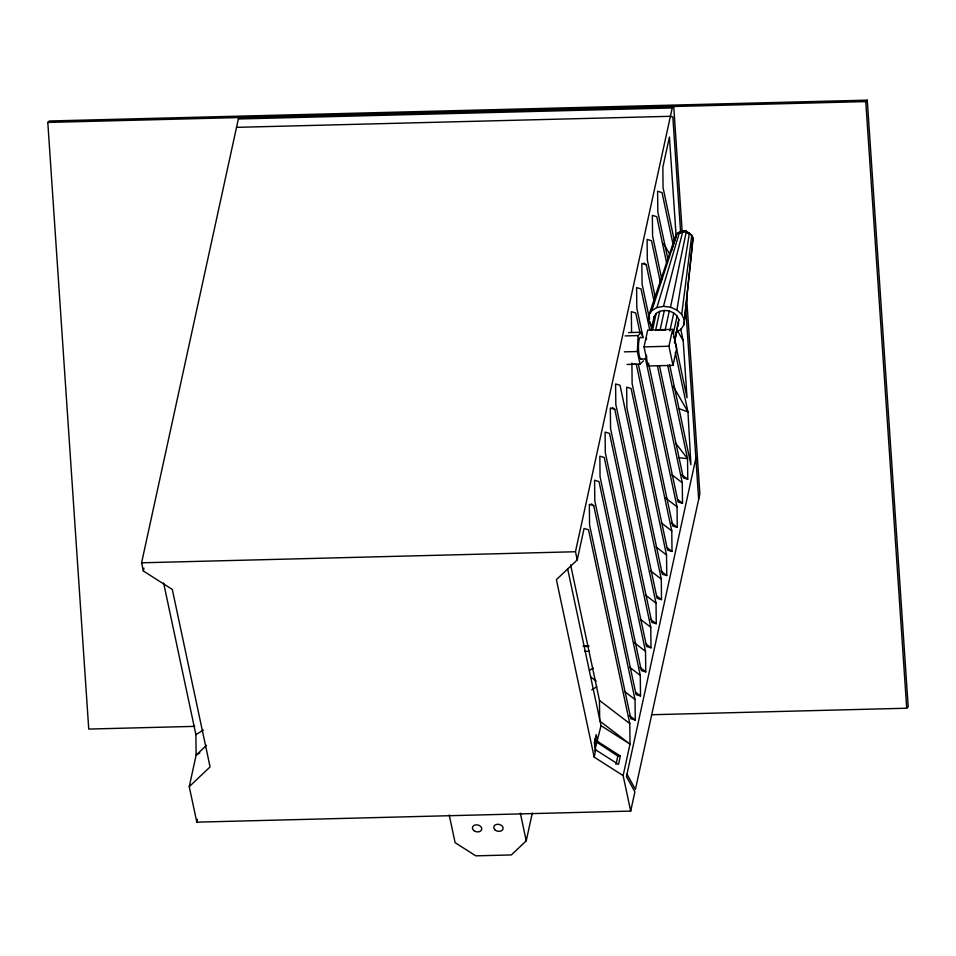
<?xml version="1.0" encoding="UTF-8"?>
<svg xmlns="http://www.w3.org/2000/svg" width="956" height="956" viewBox="0 0 956 956"><rect width="100%" height="100%" fill="white"/><g stroke="black" fill="none" stroke-linecap="round" stroke-linejoin="round"><path stroke-width="1.43" d="M651.084 325.637L648.622 320.451L648.861 315.193L675.653 235.762L677.075 233.539L679.597 232.021L685.822 230.886L691.762 235.355L692.969 237.901L692.849 240.47L683.934 324.801L681.03 329.33L675.892 332.437M653.952 320.32L654.119 316.639L656.163 313.472C663.273 307.701 675.964 310.748 678.844 319.686L674.482 342.63L678.844 319.686M683.934 324.801L692.969 237.901M627.04 364.463L640.042 364.128L637.353 351.521L638.118 335.58L641.56 332.258L642.755 337.862M684.185 319.543L681.712 314.357L691.762 235.355L685.822 230.886L679.597 232.021L656.903 307.557L651.765 310.664L648.861 315.193M681.712 314.357L676.92 310.031L689.407 233.228L686.277 231.842L682.823 231.424L663.488 306.35L656.903 307.557M676.92 310.031L670.515 307.211L686.277 231.842L685.822 230.886L683.325 231.651M695.872 458.199L626.455 776.571L634.892 791.831L630.697 811.094L196.816 822.148L189.252 786.657L210.081 766.915L172.307 589.458L143.34 570.983L141.596 562.797L238.355 118.974L239.848 117.54M143.34 570.983L143.962 568.115M189.252 786.657L196.123 755.168L195.896 734.614L163.631 583.04M196.816 822.148L197.45 819.244M630.697 811.094L623.133 775.603L594.178 757.128L556.392 579.671L577.221 559.929L575.476 551.743L672.235 107.932L673.729 106.486L682.166 231.627M577.221 559.929L584.08 528.453L588.502 529.744L629.777 723.572L630.004 744.127L623.133 775.603M449.2 814.918L455.104 842.654L475.789 855.847L511.352 854.939L526.23 840.838L532.277 813.138M644.045 346.885L647.714 330.035L672.606 329.39L676.681 348.51L673 365.359L648.108 365.993L644.045 346.885L668.937 346.251L672.606 329.39M651.12 330.394L654.119 316.639M651.849 329.951L652.446 327.203M652.554 329.987L656.163 313.472M655.553 330.561L659.76 311.298M648.108 365.993L648.718 363.184M656.712 330.346L660.166 329.712L664.36 310.449M669.284 311.047L665.077 330.322L660.166 329.712M669.857 330.907L673.765 313.018M673.215 333.943L677.123 316.054M594.584 747.138L595.803 741.521L595.23 738.785M595.002 749.492L601.037 725.652L567.589 568.569M594.178 757.128L595.743 749.898L594.297 743.075L596.138 734.65L597.584 741.474L620.348 755.993L618.508 764.418L595.743 749.898L594.692 750.902M615.987 764.489L617.827 756.053L595.803 741.521L597.584 741.474M651.765 310.664L677.075 233.539L680.827 232.404M648.622 320.451L649.542 317.619M671.351 251.081L675.534 238.343M677.314 325.482L678.676 323.367M194.713 726.369L88.741 729.07L47.8 122.428L49.294 120.994L867.259 100.153L908.2 706.795L906.706 708.229L651.466 714.741M47.8 122.428L865.766 101.599L867.259 100.153M640.042 364.128L643.484 360.806M206.532 745.298L196.123 755.168L199.828 752.898M195.896 734.614L203.317 730.073M589.482 670.383L593.258 668.077M591.764 689.85L596.795 686.778M683.289 232.105L685.822 230.886L688.894 233.897M238.355 118.974L672.235 107.932M236.538 127.351L670.419 116.297L672.845 117.002L680.684 233.216M628.558 332.592L641.56 332.258M625.116 335.915L638.118 335.58M624.352 351.856L637.353 351.521M640.914 359.098L646.615 358.954M141.596 562.797L575.476 551.743M582.993 645.957L588.884 645.802M584.307 646.567L588.777 646.447M584.749 651.335L589.219 651.227M617.827 756.053L620.348 755.993M678.748 457.757L687.543 458.641L687.758 479.195L683.337 477.916L659.449 365.694M663.488 306.35L670.515 307.211M635.25 720.035L630.829 718.757L589.553 524.928L589.338 504.362L593.76 505.652L635.023 699.481L635.25 720.035L629.418 715.578M654.334 302.705L646.268 264.812L641.846 263.521L642.073 284.075L649.518 319.053M634.115 363.722L636.326 364.367L671.781 530.891L672.008 551.445L667.587 550.166L632.131 383.631L631.904 363.077M614.768 409.311L610.334 408.021L610.561 428.575L651.837 622.416L656.258 623.694L656.031 603.14L614.768 409.311L612.438 407.531M657.465 366.136L682.285 482.732L682.512 503.286L678.091 501.996L648.921 365.001M645.384 358.153L677.039 506.811L677.266 527.365L672.833 526.075L638.393 364.308M666.762 575.536L662.329 574.245L626.873 407.71L626.658 387.156L631.08 388.447L666.535 554.982L666.762 575.536L660.931 571.079M661.504 599.615L657.083 598.325L615.819 404.496L615.592 383.942L620.014 385.232L661.289 579.061L661.504 599.615L656.844 596.054M651 647.786L646.579 646.495L605.315 452.666L605.088 432.112L609.51 433.391L650.785 627.232L651 647.786L646.34 644.213M645.754 671.865L641.333 670.574L600.057 476.745L599.842 456.191L604.264 457.482L645.527 651.311L645.754 671.865L639.923 667.408M640.508 695.944L636.075 694.665L594.811 500.825L594.584 480.27L599.006 481.561L640.281 675.39L640.508 695.944L635.836 692.383M678.509 408.487L687.973 411.928L690.913 464.747L669.582 364.547M601.037 725.652L630.004 744.127L599.687 720.955L599.46 700.401L570.601 564.865M681.748 474.785L687.758 479.195M643.938 263.031L646.268 264.812M671.793 474.702L682.285 482.732M677.852 499.713L682.512 503.286M665.376 497.897L677.039 506.811M671.435 522.908L677.266 527.365M661.289 522.872L671.781 530.891M667.348 547.884L672.008 551.445M656.043 546.952L666.535 554.982M591.429 503.86L593.76 505.652M650.785 571.043L661.289 579.061M645.539 595.122L656.031 603.14M650.427 619.237L656.258 623.694M640.293 619.201L650.785 627.232M633.876 642.396L645.527 651.311M629.789 667.372L640.281 675.39M624.531 691.451L635.023 699.481M590.641 676.884L596.15 681.09M599.46 700.401L629.777 723.572M675.832 443.405L687.543 458.641L667.682 365.371M685.822 230.886L687.579 233.288M663.679 243.661L669.547 253.914M677.302 330.406L683.182 340.659L687.029 397.756L674.613 339.428M673.299 386.344L687.973 411.928L675.306 352.441M626.981 774.157L635.417 789.417L699.864 493.834L686.599 297.185M673.49 336.524L674.649 338.95M674.35 240.697L663.07 187.746L662.855 167.192L669.427 136.995L676.203 237.315M673.12 244.676L662.03 192.562L657.597 191.272L657.824 211.826L668.017 259.685M666.714 263.33L656.772 216.642L652.351 215.363L652.578 235.905L661.887 279.654M680.696 328.984L683.182 340.659M660.477 282.809L651.526 240.733L647.093 239.442L647.32 259.996L655.362 297.746M668.937 346.251L673 365.359M650.14 321.969L651.693 329.258M649.71 329.7L641.022 288.891L636.6 287.613L636.816 308.167L643.03 337.313M640.114 333.381L635.764 312.982L631.342 311.692L631.569 332.246M520.327 813.102L526.23 840.838M865.766 101.599L906.706 708.229M685.512 304.737L698.657 499.402M641.524 358.906A10.922 2.33 88.5 0 1 638.453 347.518A10.922 2.33 88.5 0 1 641.297 337.838M646.842 357.114A10.922 2.33 88.5 0 1 646.34 355.238M646.172 339.822A10.922 2.33 88.5 0 1 646.638 338.233M473.889 830.621A4.732 3.489 12.3 0 0 481.657 829.605A4.732 3.489 12.3 0 0 475.73 824.861A4.732 3.489 12.3 0 0 473.889 830.621M495.053 829.939A4.732 3.489 12.3 0 0 502.928 829.234A4.732 3.489 12.3 0 0 497.311 824.287A4.732 3.489 12.3 0 0 495.053 829.939"/></g></svg>
